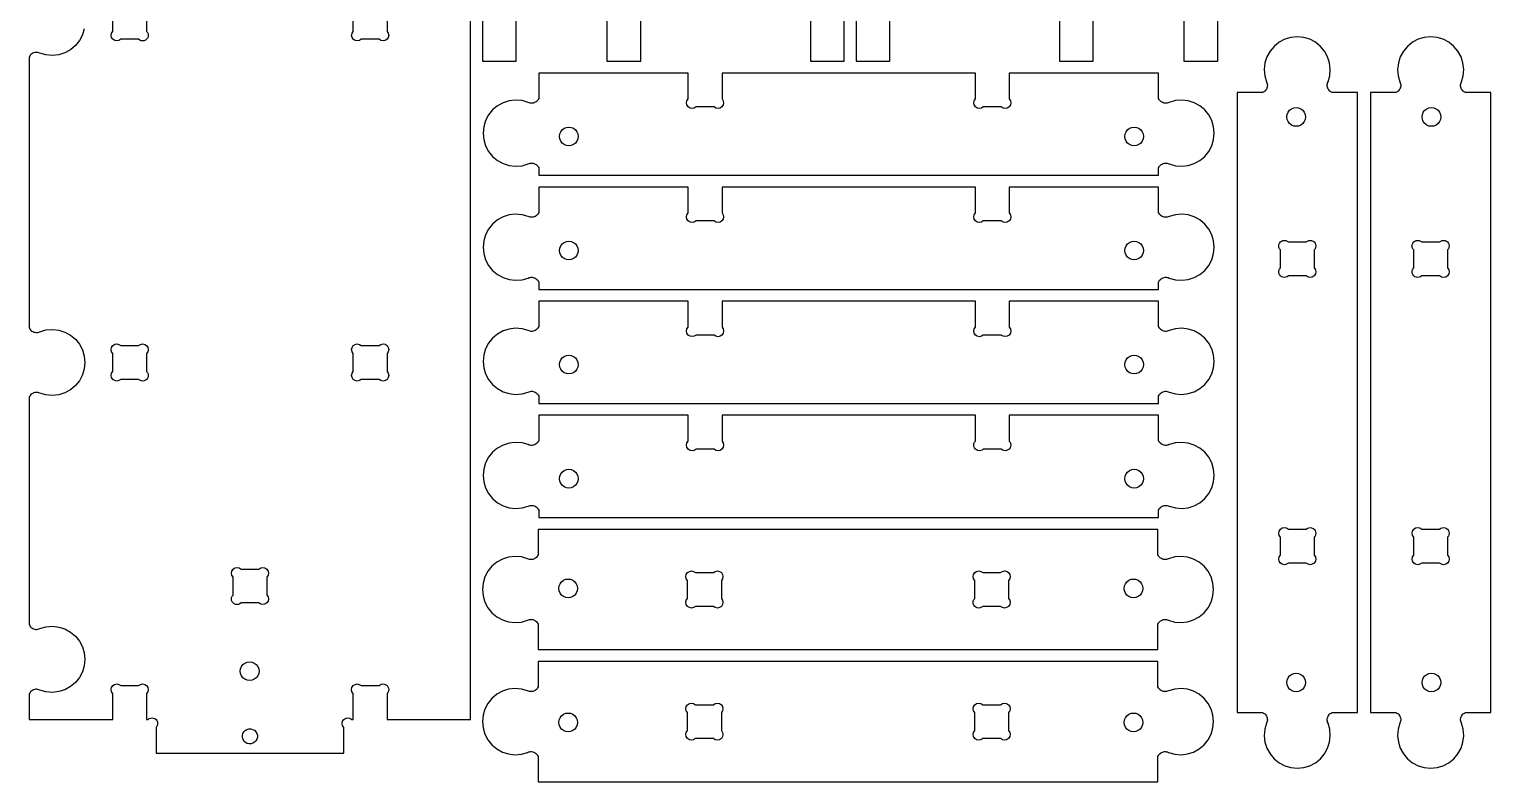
# Model space of a CAD drawing. Extents: x 5 to 2395, y 3 to 1197.
# Drawn here: x 1617 to 2395, y 3 to 403 of the extents above; entities that cross this region are included whole.
import ezdxf

# ---------------------------------------------------------------- set-up
doc = ezdxf.new("R2010")
doc.units = 0
doc.layers.add('RACK_CUTOUT_18MM_OSB', color=18, linetype='CONTINUOUS')
doc.layers.add('RACK_HOLDDOWN_18MM_OSB', color=18, linetype='CONTINUOUS')

msp = doc.modelspace()

# ---------------------------------------------------------------- linework, layer by layer
at = {"layer": 'RACK_CUTOUT_18MM_OSB'}
for points in [[(1858.53, 1173.11), (1858.53, 386.11), (1876.53, 386.11), (1876.53, 419.87, -1)], [(1924.83, 1173.11), (1924.83, 386.11), (1942.83, 386.11), (1942.83, 419.87, -1)], [(2057.43, 1173.11), (2057.43, 386.11), (2075.43, 386.11), (2075.43, 419.87, -1)], [(1646.53, 403.36), (1645.55, 400.09), (1643.96, 397.07), (1641.81, 394.42), (1639.19, 392.23), (1636.2, 390.59), (1632.94, 389.56), (1629.55, 389.17), (1626.15, 389.45), (1622.86, 390.38), (1622.34, 390.6), (1621.8, 390.74), (1621.24, 390.81), (1620.68, 390.81), (1620.13, 390.72), (1619.59, 390.56), (1619.08, 390.33), (1618.6, 390.03), (1618.17, 389.67), (1617.8, 389.25), (1617.48, 388.79), (1617.23, 388.28), (1617.23, 244.24), (1617.48, 243.74), (1617.8, 243.27), (1618.17, 242.85), (1618.6, 242.49), (1619.08, 242.19), (1619.59, 241.96), (1620.13, 241.8), (1620.68, 241.72), (1621.24, 241.71), (1621.8, 241.78), (1622.34, 241.92), (1622.86, 242.14), (1626.15, 243.07), (1629.55, 243.35), (1632.94, 242.96), (1636.2, 241.93), (1639.19, 240.29), (1641.81, 238.1), (1643.96, 235.45), (1645.55, 232.43), (1646.53, 229.16), (1646.86, 225.76), (1646.53, 222.36), (1645.55, 219.09), (1643.96, 216.07), (1641.81, 213.42), (1639.19, 211.23), (1636.2, 209.59), (1632.94, 208.56), (1629.55, 208.17), (1626.15, 208.45), (1622.86, 209.38), (1622.34, 209.6), (1621.8, 209.74), (1621.24, 209.81), (1620.68, 209.81), (1620.13, 209.72), (1619.59, 209.56), (1619.08, 209.33), (1618.6, 209.03), (1618.17, 208.67), (1617.8, 208.25), (1617.48, 207.79), (1617.23, 207.28), (1617.23, 86.24), (1617.48, 85.74), (1617.8, 85.27), (1618.17, 84.85), (1618.6, 84.49), (1619.08, 84.19), (1619.59, 83.96), (1620.13, 83.8), (1620.68, 83.72), (1621.24, 83.71), (1621.8, 83.78), (1622.34, 83.92), (1622.86, 84.14), (1626.15, 85.07), (1629.55, 85.35), (1632.94, 84.96), (1636.2, 83.93), (1639.19, 82.29), (1641.81, 80.1), (1643.96, 77.45), (1645.55, 74.43), (1646.53, 71.16), (1646.86, 67.76), (1646.53, 64.36), (1645.55, 61.09), (1643.96, 58.07), (1641.81, 55.42), (1639.19, 53.23), (1636.2, 51.59), (1632.94, 50.56), (1629.55, 50.17), (1626.15, 50.45), (1622.86, 51.38), (1622.34, 51.6), (1621.8, 51.74), (1621.24, 51.81), (1620.68, 51.81), (1620.13, 51.72), (1619.59, 51.56), (1619.08, 51.33), (1618.6, 51.03), (1618.17, 50.67), (1617.8, 50.25), (1617.48, 49.79), (1617.23, 49.28), (1617.23, 35.75), (1661.72, 35.75), (1661.72, 49.51, -1), (1665.96, 53.75), (1675.47, 53.75, -1), (1679.72, 49.51), (1679.72, 35.75), (1680.49, 35.75, -1), (1684.73, 31.51), (1684.73, 17.75), (1784.73, 17.75), (1784.73, 31.51, -1), (1788.97, 35.75), (1789.73, 35.75), (1789.73, 49.51, -1), (1793.97, 53.75), (1803.49, 53.75, -1), (1807.73, 49.51), (1807.73, 35.75), (1852.23, 35.75), (1852.23, 579.75)]]:
    msp.add_lwpolyline(points, format="xyb", dxfattribs=at)
for points in [[(2033.13, 419.87), (2033.13, 386.11), (2051.13, 386.11), (2051.13, 1173.11)], [(2165.73, 419.87), (2165.73, 386.11), (2183.73, 386.11), (2183.73, 1173.11)], [(2232.03, 419.87), (2232.03, 386.11), (2250.03, 386.11), (2250.03, 1173.11)]]:
    msp.add_lwpolyline(points, dxfattribs=at)
for points in [[(1679.73, 411.51), (1679.73, 401.99, -1), (1675.49, 397.75), (1665.98, 397.75, -1), (1661.73, 401.99), (1661.73, 411.51, -1), (1665.98, 415.75), (1675.49, 415.75, -1)], [(1807.75, 411.51), (1807.75, 401.99, -1), (1803.5, 397.75), (1793.99, 397.75, -1), (1789.75, 401.99), (1789.75, 411.51, -1), (1793.99, 415.75), (1803.5, 415.75, -1)], [(1888.51, 325.39), (2218.51, 325.39), (2218.51, 329.32), (2218.76, 329.82), (2219.07, 330.29), (2219.45, 330.7), (2219.88, 331.07), (2220.36, 331.37), (2220.87, 331.6), (2221.41, 331.76), (2221.96, 331.84), (2222.52, 331.85), (2223.08, 331.78), (2223.62, 331.63), (2224.14, 331.41), (2227.43, 330.49), (2230.83, 330.21), (2234.22, 330.59), (2237.47, 331.63), (2240.47, 333.27), (2243.09, 335.46), (2245.23, 338.11), (2246.83, 341.13), (2247.81, 344.4), (2248.14, 347.8), (2247.81, 351.19), (2246.83, 354.46), (2245.23, 357.48), (2243.09, 360.14), (2240.47, 362.33), (2237.47, 363.97), (2234.22, 365), (2230.83, 365.39), (2227.43, 365.11), (2224.14, 364.18), (2223.62, 363.96), (2223.08, 363.82), (2222.52, 363.75), (2221.96, 363.75), (2221.41, 363.84), (2220.87, 364), (2220.36, 364.23), (2219.88, 364.53), (2219.45, 364.89), (2219.07, 365.31), (2218.76, 365.77), (2218.51, 366.28), (2218.51, 379.81), (2138.95, 379.81), (2138.95, 366.05, -1), (2134.71, 361.81), (2125.2, 361.81, -1), (2120.95, 366.05), (2120.95, 379.81), (1986.07, 379.81), (1986.07, 366.05, -1), (1981.82, 361.81), (1972.31, 361.81, -1), (1968.07, 366.05), (1968.07, 379.81), (1888.51, 379.81), (1888.51, 366.28), (1888.26, 365.77), (1887.95, 365.31), (1887.57, 364.89), (1887.14, 364.53), (1886.67, 364.23), (1886.15, 364), (1885.61, 363.84), (1885.06, 363.75), (1884.5, 363.75), (1883.94, 363.82), (1883.4, 363.96), (1882.88, 364.18), (1879.59, 365.11), (1876.19, 365.39), (1872.8, 365), (1869.55, 363.97), (1866.55, 362.33), (1863.93, 360.14), (1861.79, 357.48), (1860.19, 354.46), (1859.21, 351.19), (1858.88, 347.8), (1859.21, 344.4), (1860.19, 341.13), (1861.79, 338.11), (1863.93, 335.46), (1866.55, 333.27), (1869.55, 331.63), (1872.8, 330.59), (1876.19, 330.21), (1879.59, 330.49), (1882.88, 331.41), (1883.4, 331.63), (1883.94, 331.78), (1884.5, 331.85), (1885.06, 331.84), (1885.61, 331.76), (1886.15, 331.6), (1886.67, 331.37), (1887.14, 331.07), (1887.57, 330.7), (1887.95, 330.29), (1888.26, 329.82), (1888.51, 329.32)], [(1888.51, 264.67), (2218.51, 264.67), (2218.51, 268.6), (2218.76, 269.1), (2219.07, 269.57), (2219.45, 269.99), (2219.88, 270.35), (2220.36, 270.65), (2220.87, 270.88), (2221.41, 271.04), (2221.96, 271.12), (2222.52, 271.13), (2223.08, 271.06), (2223.62, 270.91), (2224.14, 270.7), (2227.43, 269.77), (2230.83, 269.49), (2234.22, 269.87), (2237.47, 270.91), (2240.47, 272.55), (2243.09, 274.74), (2245.23, 277.39), (2246.83, 280.41), (2247.81, 283.68), (2248.14, 287.08), (2247.81, 290.48), (2246.83, 293.75), (2245.23, 296.76), (2243.09, 299.42), (2240.47, 301.61), (2237.47, 303.25), (2234.22, 304.28), (2230.83, 304.67), (2227.43, 304.39), (2224.14, 303.46), (2223.62, 303.24), (2223.08, 303.1), (2222.52, 303.03), (2221.96, 303.03), (2221.41, 303.12), (2220.87, 303.28), (2220.36, 303.51), (2219.88, 303.81), (2219.45, 304.17), (2219.07, 304.59), (2218.76, 305.05), (2218.51, 305.56), (2218.51, 319.09), (2138.95, 319.09), (2138.95, 305.33, -1), (2134.71, 301.09), (2125.2, 301.09, -1), (2120.95, 305.33), (2120.95, 319.09), (1986.07, 319.09), (1986.07, 305.33, -1), (1981.82, 301.09), (1972.31, 301.09, -1), (1968.07, 305.33), (1968.07, 319.09), (1888.51, 319.09), (1888.51, 305.56), (1888.26, 305.05), (1887.95, 304.59), (1887.57, 304.17), (1887.14, 303.81), (1886.67, 303.51), (1886.15, 303.28), (1885.61, 303.12), (1885.06, 303.03), (1884.5, 303.03), (1883.94, 303.1), (1883.4, 303.24), (1882.88, 303.46), (1879.59, 304.39), (1876.19, 304.67), (1872.8, 304.28), (1869.55, 303.25), (1866.55, 301.61), (1863.93, 299.42), (1861.79, 296.76), (1860.19, 293.75), (1859.21, 290.48), (1858.88, 287.08), (1859.21, 283.68), (1860.19, 280.41), (1861.79, 277.39), (1863.93, 274.74), (1866.55, 272.55), (1869.55, 270.91), (1872.8, 269.87), (1876.19, 269.49), (1879.59, 269.77), (1882.88, 270.7), (1883.4, 270.91), (1883.94, 271.06), (1884.5, 271.13), (1885.06, 271.12), (1885.61, 271.04), (1886.15, 270.88), (1886.67, 270.65), (1887.14, 270.35), (1887.57, 269.99), (1887.95, 269.57), (1888.26, 269.1), (1888.51, 268.6)], [(2301.35, 285.64), (2301.35, 276.12, -1), (2297.11, 271.88), (2287.59, 271.88, -1), (2283.35, 276.12), (2283.35, 285.64, -1), (2287.59, 289.88), (2297.11, 289.88, -1)], [(2358.59, 289.88), (2368.11, 289.88, -1), (2372.35, 285.64), (2372.35, 276.12, -1), (2368.11, 271.88), (2358.59, 271.88, -1), (2354.35, 276.12), (2354.35, 285.64, -1)], [(1888.51, 203.95), (2218.51, 203.95), (2218.51, 207.88), (2218.76, 208.38), (2219.07, 208.85), (2219.45, 209.27), (2219.88, 209.63), (2220.36, 209.93), (2220.87, 210.16), (2221.41, 210.32), (2221.96, 210.4), (2222.52, 210.41), (2223.08, 210.34), (2223.62, 210.2), (2224.14, 209.98), (2227.43, 209.05), (2230.83, 208.77), (2234.22, 209.16), (2237.47, 210.19), (2240.47, 211.83), (2243.09, 214.02), (2245.23, 216.67), (2246.83, 219.69), (2247.81, 222.96), (2248.14, 226.36), (2247.81, 229.76), (2246.83, 233.03), (2245.23, 236.05), (2243.09, 238.7), (2240.47, 240.89), (2237.47, 242.53), (2234.22, 243.56), (2230.83, 243.95), (2227.43, 243.67), (2224.14, 242.74), (2223.62, 242.52), (2223.08, 242.38), (2222.52, 242.31), (2221.96, 242.31), (2221.41, 242.4), (2220.87, 242.56), (2220.36, 242.79), (2219.88, 243.09), (2219.45, 243.45), (2219.07, 243.87), (2218.76, 244.33), (2218.51, 244.84), (2218.51, 258.37), (2138.95, 258.37), (2138.95, 244.61, -1), (2134.71, 240.37), (2125.2, 240.37, -1), (2120.95, 244.61), (2120.95, 258.37), (1986.07, 258.37), (1986.07, 244.61, -1), (1981.82, 240.37), (1972.31, 240.37, -1), (1968.07, 244.61), (1968.07, 258.37), (1888.51, 258.37), (1888.51, 244.84), (1888.26, 244.33), (1887.95, 243.87), (1887.57, 243.45), (1887.14, 243.09), (1886.67, 242.79), (1886.15, 242.56), (1885.61, 242.4), (1885.06, 242.31), (1884.5, 242.31), (1883.94, 242.38), (1883.4, 242.52), (1882.88, 242.74), (1879.59, 243.67), (1876.19, 243.95), (1872.8, 243.56), (1869.55, 242.53), (1866.55, 240.89), (1863.93, 238.7), (1861.79, 236.05), (1860.19, 233.03), (1859.21, 229.76), (1858.88, 226.36), (1859.21, 222.96), (1860.19, 219.69), (1861.79, 216.67), (1863.93, 214.02), (1866.55, 211.83), (1869.55, 210.19), (1872.8, 209.16), (1876.19, 208.77), (1879.59, 209.05), (1882.88, 209.98), (1883.4, 210.2), (1883.94, 210.34), (1884.5, 210.41), (1885.06, 210.4), (1885.61, 210.32), (1886.15, 210.16), (1886.67, 209.93), (1887.14, 209.63), (1887.57, 209.27), (1887.95, 208.85), (1888.26, 208.38), (1888.51, 207.88)], [(1679.73, 230.51), (1679.73, 220.99, -1), (1675.49, 216.75), (1665.98, 216.75, -1), (1661.73, 220.99), (1661.73, 230.51, -1), (1665.98, 234.75), (1675.49, 234.75, -1)], [(1807.75, 230.51), (1807.75, 220.99, -1), (1803.5, 216.75), (1793.99, 216.75, -1), (1789.75, 220.99), (1789.75, 230.51, -1), (1793.99, 234.75), (1803.5, 234.75, -1)], [(1888.51, 143.23), (2218.51, 143.23), (2218.51, 147.16), (2218.76, 147.67), (2219.07, 148.13), (2219.45, 148.55), (2219.88, 148.91), (2220.36, 149.21), (2220.87, 149.44), (2221.41, 149.6), (2221.96, 149.69), (2222.52, 149.69), (2223.08, 149.62), (2223.62, 149.48), (2224.14, 149.26), (2227.43, 148.33), (2230.83, 148.05), (2234.22, 148.44), (2237.47, 149.47), (2240.47, 151.11), (2243.09, 153.3), (2245.23, 155.95), (2246.83, 158.97), (2247.81, 162.24), (2248.14, 165.64), (2247.81, 169.04), (2246.83, 172.31), (2245.23, 175.33), (2243.09, 177.98), (2240.47, 180.17), (2237.47, 181.81), (2234.22, 182.84), (2230.83, 183.23), (2227.43, 182.95), (2224.14, 182.02), (2223.62, 181.8), (2223.08, 181.66), (2222.52, 181.59), (2221.96, 181.6), (2221.41, 181.68), (2220.87, 181.84), (2220.36, 182.07), (2219.88, 182.37), (2219.45, 182.73), (2219.07, 183.15), (2218.76, 183.62), (2218.51, 184.12), (2218.51, 197.65), (2138.95, 197.65), (2138.95, 183.89, -1), (2134.71, 179.65), (2125.2, 179.65, -1), (2120.95, 183.89), (2120.95, 197.65), (1986.07, 197.65), (1986.07, 183.89, -1), (1981.82, 179.65), (1972.31, 179.65, -1), (1968.07, 183.89), (1968.07, 197.65), (1888.51, 197.65), (1888.51, 184.12), (1888.26, 183.62), (1887.95, 183.15), (1887.57, 182.73), (1887.14, 182.37), (1886.67, 182.07), (1886.15, 181.84), (1885.61, 181.68), (1885.06, 181.6), (1884.5, 181.59), (1883.94, 181.66), (1883.4, 181.8), (1882.88, 182.02), (1879.59, 182.95), (1876.19, 183.23), (1872.8, 182.84), (1869.55, 181.81), (1866.55, 180.17), (1863.93, 177.98), (1861.79, 175.33), (1860.19, 172.31), (1859.21, 169.04), (1858.88, 165.64), (1859.21, 162.24), (1860.19, 158.97), (1861.79, 155.95), (1863.93, 153.3), (1866.55, 151.11), (1869.55, 149.47), (1872.8, 148.44), (1876.19, 148.05), (1879.59, 148.33), (1882.88, 149.26), (1883.4, 149.48), (1883.94, 149.62), (1884.5, 149.69), (1885.06, 149.69), (1885.61, 149.6), (1886.15, 149.44), (1886.67, 149.21), (1887.14, 148.91), (1887.57, 148.55), (1887.95, 148.13), (1888.26, 147.67), (1888.51, 147.16)], [(2283.35, 123.24), (2283.35, 132.75, -1), (2287.59, 137), (2297.11, 137, -1), (2301.35, 132.75), (2301.35, 123.24, -1), (2297.11, 119), (2287.59, 119, -1)], [(2354.35, 123.24), (2354.35, 132.75, -1), (2358.59, 137), (2368.11, 137, -1), (2372.35, 132.75), (2372.35, 123.24, -1), (2368.11, 119), (2358.59, 119, -1)], [(1743.75, 111.51), (1743.75, 101.99, -1), (1739.5, 97.75), (1729.99, 97.75, -1), (1725.75, 101.99), (1725.75, 111.51, -1), (1729.99, 115.75), (1739.5, 115.75, -1)], [(1981.48, 95.93), (1971.96, 95.93, -1), (1967.72, 100.17), (1967.72, 109.69, -1), (1971.96, 113.93), (1981.48, 113.93, -1), (1985.72, 109.69), (1985.72, 100.17, -1)], [(2120.61, 100.17), (2120.61, 109.69, -1), (2124.85, 113.93), (2134.36, 113.93, -1), (2138.61, 109.69), (2138.61, 100.17, -1), (2134.36, 95.93), (2124.85, 95.93, -1)], [(1967.72, 29.85), (1967.72, 39.37, -1), (1971.96, 43.61), (1981.48, 43.61, -1), (1985.72, 39.37), (1985.72, 29.85, -1), (1981.48, 25.61), (1971.96, 25.61, -1)], [(2134.36, 25.61), (2124.85, 25.61, -1), (2120.61, 29.85), (2120.61, 39.37, -1), (2124.85, 43.61), (2134.36, 43.61, -1), (2138.61, 39.37), (2138.61, 29.85, -1)]]:
    msp.add_lwpolyline(points, format="xyb", close=True, dxfattribs=at)
for points in [[(2288.96, 10.14), (2292.36, 9.81), (2295.76, 10.14), (2299.03, 11.12), (2302.05, 12.71), (2304.7, 14.86), (2306.89, 17.48), (2308.53, 20.47), (2309.56, 23.73), (2309.95, 27.12), (2309.67, 30.52), (2308.74, 33.81), (2308.52, 34.32), (2308.38, 34.87), (2308.31, 35.42), (2308.31, 35.99), (2308.4, 36.54), (2308.56, 37.08), (2308.79, 37.59), (2309.09, 38.07), (2309.45, 38.5), (2309.87, 38.87), (2310.33, 39.19), (2310.84, 39.44), (2324.37, 39.44), (2324.37, 369.44), (2310.84, 369.44), (2310.33, 369.69), (2309.87, 370), (2309.45, 370.38), (2309.09, 370.81), (2308.79, 371.28), (2308.56, 371.79), (2308.4, 372.33), (2308.31, 372.89), (2308.31, 373.45), (2308.38, 374.01), (2308.52, 374.55), (2308.74, 375.07), (2309.67, 378.35), (2309.95, 381.76), (2309.56, 385.15), (2308.53, 388.4), (2306.89, 391.4), (2304.7, 394.01), (2302.05, 396.16), (2299.03, 397.76), (2295.76, 398.74), (2292.36, 399.07), (2288.96, 398.74), (2285.69, 397.76), (2282.67, 396.16), (2280.02, 394.01), (2277.83, 391.4), (2276.19, 388.4), (2275.16, 385.15), (2274.77, 381.76), (2275.05, 378.35), (2275.98, 375.07), (2276.2, 374.55), (2276.34, 374.01), (2276.41, 373.45), (2276.4, 372.89), (2276.32, 372.33), (2276.16, 371.79), (2275.93, 371.28), (2275.63, 370.81), (2275.27, 370.38), (2274.85, 370), (2274.38, 369.69), (2273.88, 369.44), (2260.35, 369.44), (2260.35, 39.44), (2273.88, 39.44), (2274.38, 39.19), (2274.85, 38.87), (2275.27, 38.5), (2275.63, 38.07), (2275.93, 37.59), (2276.16, 37.08), (2276.32, 36.54), (2276.4, 35.99), (2276.41, 35.42), (2276.34, 34.87), (2276.2, 34.32), (2275.98, 33.81), (2275.05, 30.52), (2274.77, 27.12), (2275.16, 23.73), (2276.19, 20.47), (2277.83, 17.48), (2280.02, 14.86), (2282.67, 12.71), (2285.69, 11.12)], [(2359.96, 10.14), (2363.36, 9.81), (2366.76, 10.14), (2370.03, 11.12), (2373.05, 12.71), (2375.7, 14.86), (2377.89, 17.48), (2379.53, 20.47), (2380.56, 23.73), (2380.95, 27.12), (2380.67, 30.52), (2379.74, 33.81), (2379.52, 34.32), (2379.38, 34.87), (2379.31, 35.42), (2379.31, 35.99), (2379.4, 36.54), (2379.56, 37.08), (2379.79, 37.59), (2380.09, 38.07), (2380.45, 38.5), (2380.87, 38.87), (2381.33, 39.19), (2381.84, 39.44), (2395.37, 39.44), (2395.37, 369.44), (2381.84, 369.44), (2381.33, 369.69), (2380.87, 370), (2380.45, 370.38), (2380.09, 370.81), (2379.79, 371.28), (2379.56, 371.79), (2379.4, 372.33), (2379.31, 372.89), (2379.31, 373.45), (2379.38, 374.01), (2379.52, 374.55), (2379.74, 375.07), (2380.67, 378.35), (2380.95, 381.76), (2380.56, 385.15), (2379.53, 388.4), (2377.89, 391.4), (2375.7, 394.01), (2373.05, 396.16), (2370.03, 397.76), (2366.76, 398.74), (2363.36, 399.07), (2359.96, 398.74), (2356.69, 397.76), (2353.67, 396.16), (2351.02, 394.01), (2348.83, 391.4), (2347.19, 388.4), (2346.16, 385.15), (2345.77, 381.76), (2346.05, 378.35), (2346.98, 375.07), (2347.2, 374.55), (2347.34, 374.01), (2347.41, 373.45), (2347.4, 372.89), (2347.32, 372.33), (2347.16, 371.79), (2346.93, 371.28), (2346.63, 370.81), (2346.27, 370.38), (2345.85, 370), (2345.38, 369.69), (2344.88, 369.44), (2331.35, 369.44), (2331.35, 39.44), (2344.88, 39.44), (2345.38, 39.19), (2345.85, 38.87), (2346.27, 38.5), (2346.63, 38.07), (2346.93, 37.59), (2347.16, 37.08), (2347.32, 36.54), (2347.4, 35.99), (2347.41, 35.42), (2347.34, 34.87), (2347.2, 34.32), (2346.98, 33.81), (2346.05, 30.52), (2345.77, 27.12), (2346.16, 23.73), (2347.19, 20.47), (2348.83, 17.48), (2351.02, 14.86), (2353.67, 12.71), (2356.69, 11.12)], [(1888.16, 72.91), (2218.16, 72.91), (2218.16, 86.44), (2218.41, 86.95), (2218.73, 87.41), (2219.1, 87.83), (2219.53, 88.19), (2220.01, 88.49), (2220.52, 88.72), (2221.06, 88.88), (2221.61, 88.97), (2222.18, 88.97), (2222.73, 88.9), (2223.28, 88.76), (2223.79, 88.54), (2227.08, 87.61), (2230.48, 87.33), (2233.87, 87.72), (2237.13, 88.75), (2240.12, 90.39), (2242.74, 92.58), (2244.89, 95.24), (2246.48, 98.25), (2247.46, 101.52), (2247.79, 104.92), (2247.46, 108.32), (2246.48, 111.59), (2244.89, 114.61), (2242.74, 117.26), (2240.12, 119.45), (2237.13, 121.09), (2233.87, 122.13), (2230.48, 122.51), (2227.08, 122.23), (2223.79, 121.3), (2223.28, 121.09), (2222.73, 120.94), (2222.18, 120.87), (2221.61, 120.88), (2221.06, 120.96), (2220.52, 121.12), (2220.01, 121.35), (2219.53, 121.65), (2219.1, 122.01), (2218.73, 122.43), (2218.41, 122.9), (2218.16, 123.4), (2218.16, 136.93), (1888.16, 136.93), (1888.16, 123.4), (1887.91, 122.9), (1887.6, 122.43), (1887.22, 122.01), (1886.79, 121.65), (1886.32, 121.35), (1885.81, 121.12), (1885.27, 120.96), (1884.71, 120.88), (1884.15, 120.87), (1883.59, 120.94), (1883.05, 121.09), (1882.53, 121.3), (1879.25, 122.23), (1875.84, 122.51), (1872.45, 122.13), (1869.2, 121.09), (1866.2, 119.45), (1863.59, 117.26), (1861.44, 114.61), (1859.84, 111.59), (1858.86, 108.32), (1858.53, 104.92), (1858.86, 101.52), (1859.84, 98.25), (1861.44, 95.24), (1863.59, 92.58), (1866.2, 90.39), (1869.2, 88.75), (1872.45, 87.72), (1875.84, 87.33), (1879.25, 87.61), (1882.53, 88.54), (1883.05, 88.76), (1883.59, 88.9), (1884.15, 88.97), (1884.71, 88.97), (1885.27, 88.88), (1885.81, 88.72), (1886.32, 88.49), (1886.79, 88.19), (1887.22, 87.83), (1887.6, 87.41), (1887.91, 86.95), (1888.16, 86.44)], [(1888.16, 2.59), (2218.16, 2.59), (2218.16, 16.12), (2218.41, 16.63), (2218.73, 17.09), (2219.1, 17.51), (2219.53, 17.87), (2220.01, 18.17), (2220.52, 18.4), (2221.06, 18.56), (2221.61, 18.65), (2222.18, 18.65), (2222.73, 18.58), (2223.28, 18.44), (2223.79, 18.22), (2227.08, 17.29), (2230.48, 17.01), (2233.87, 17.4), (2237.13, 18.43), (2240.12, 20.07), (2242.74, 22.26), (2244.89, 24.92), (2246.48, 27.94), (2247.46, 31.21), (2247.79, 34.6), (2247.46, 38), (2246.48, 41.27), (2244.89, 44.29), (2242.74, 46.94), (2240.12, 49.13), (2237.13, 50.77), (2233.87, 51.81), (2230.48, 52.19), (2227.08, 51.91), (2223.79, 50.99), (2223.28, 50.77), (2222.73, 50.62), (2222.18, 50.55), (2221.61, 50.56), (2221.06, 50.64), (2220.52, 50.8), (2220.01, 51.03), (2219.53, 51.33), (2219.1, 51.7), (2218.73, 52.11), (2218.41, 52.58), (2218.16, 53.08), (2218.16, 66.61), (1888.16, 66.61), (1888.16, 53.08), (1887.91, 52.58), (1887.6, 52.11), (1887.22, 51.7), (1886.79, 51.33), (1886.32, 51.03), (1885.81, 50.8), (1885.27, 50.64), (1884.71, 50.56), (1884.15, 50.55), (1883.59, 50.62), (1883.05, 50.77), (1882.53, 50.99), (1879.25, 51.91), (1875.84, 52.19), (1872.45, 51.81), (1869.2, 50.77), (1866.2, 49.13), (1863.59, 46.94), (1861.44, 44.29), (1859.84, 41.27), (1858.86, 38), (1858.53, 34.6), (1858.86, 31.21), (1859.84, 27.94), (1861.44, 24.92), (1863.59, 22.26), (1866.2, 20.07), (1869.2, 18.43), (1872.45, 17.4), (1875.84, 17.01), (1879.25, 17.29), (1882.53, 18.22), (1883.05, 18.44), (1883.59, 18.58), (1884.15, 18.65), (1884.71, 18.65), (1885.27, 18.56), (1885.81, 18.4), (1886.32, 18.17), (1886.79, 17.87), (1887.22, 17.51), (1887.6, 17.09), (1887.91, 16.63), (1888.16, 16.12)], [(1733.28, 23.02), (1732.36, 23.53), (1731.61, 24.25), (1731.07, 25.14), (1730.78, 26.14), (1730.76, 27.19), (1731, 28.2), (1731.51, 29.12), (1732.23, 29.87), (1733.12, 30.41), (1734.12, 30.71), (1735.17, 30.73), (1736.18, 30.48), (1737.1, 29.98), (1737.85, 29.25), (1738.39, 28.36), (1738.68, 27.36), (1738.71, 26.31), (1738.46, 25.3), (1737.96, 24.38), (1737.23, 23.63), (1736.34, 23.09), (1735.34, 22.8), (1734.29, 22.78)]]:
    msp.add_lwpolyline(points, close=True, dxfattribs=at)
at = {"layer": 'RACK_HOLDDOWN_18MM_OSB'}
for points in [[(2293.07, 361.27), (2294.27, 360.77), (2295.31, 359.97), (2296.1, 358.94), (2296.6, 357.73), (2296.77, 356.44), (2296.6, 355.14), (2296.1, 353.94), (2295.31, 352.9), (2294.27, 352.11), (2293.07, 351.61), (2291.77, 351.44), (2290.48, 351.61), (2289.27, 352.11), (2288.24, 352.9), (2287.44, 353.94), (2286.94, 355.14), (2286.77, 356.44), (2286.94, 357.73), (2287.44, 358.94), (2288.24, 359.97), (2289.27, 360.77), (2290.48, 361.27), (2291.77, 361.44)], [(2365.07, 361.27), (2366.27, 360.77), (2367.31, 359.97), (2368.1, 358.94), (2368.6, 357.73), (2368.77, 356.44), (2368.6, 355.14), (2368.1, 353.94), (2367.31, 352.9), (2366.27, 352.11), (2365.07, 351.61), (2363.77, 351.44), (2362.48, 351.61), (2361.27, 352.11), (2360.24, 352.9), (2359.44, 353.94), (2358.94, 355.14), (2358.77, 356.44), (2358.94, 357.73), (2359.44, 358.94), (2360.24, 359.97), (2361.27, 360.77), (2362.48, 361.27), (2363.77, 361.44)], [(1909.34, 344.77), (1908.84, 343.56), (1908.05, 342.53), (1907.01, 341.73), (1905.8, 341.23), (1904.51, 341.06), (1903.22, 341.23), (1902.01, 341.73), (1900.98, 342.53), (1900.18, 343.56), (1899.68, 344.77), (1899.51, 346.06), (1899.68, 347.36), (1900.18, 348.56), (1900.98, 349.6), (1902.01, 350.39), (1903.22, 350.89), (1904.51, 351.06), (1905.8, 350.89), (1907.01, 350.39), (1908.05, 349.6), (1908.84, 348.56), (1909.34, 347.36), (1909.51, 346.06)], [(2210.34, 344.77), (2209.84, 343.56), (2209.05, 342.53), (2208.01, 341.73), (2206.8, 341.23), (2205.51, 341.06), (2204.22, 341.23), (2203.01, 341.73), (2201.98, 342.53), (2201.18, 343.56), (2200.68, 344.77), (2200.51, 346.06), (2200.68, 347.36), (2201.18, 348.56), (2201.98, 349.6), (2203.01, 350.39), (2204.22, 350.89), (2205.51, 351.06), (2206.8, 350.89), (2208.01, 350.39), (2209.05, 349.6), (2209.84, 348.56), (2210.34, 347.36), (2210.51, 346.06)], [(1909.34, 284.05), (1908.84, 282.85), (1908.05, 281.81), (1907.01, 281.02), (1905.8, 280.52), (1904.51, 280.35), (1903.22, 280.52), (1902.01, 281.02), (1900.98, 281.81), (1900.18, 282.85), (1899.68, 284.05), (1899.51, 285.35), (1899.68, 286.64), (1900.18, 287.85), (1900.98, 288.88), (1902.01, 289.68), (1903.22, 290.18), (1904.51, 290.35), (1905.8, 290.18), (1907.01, 289.68), (1908.05, 288.88), (1908.84, 287.85), (1909.34, 286.64), (1909.51, 285.35)], [(2210.34, 284.05), (2209.84, 282.85), (2209.05, 281.81), (2208.01, 281.02), (2206.8, 280.52), (2205.51, 280.35), (2204.22, 280.52), (2203.01, 281.02), (2201.98, 281.81), (2201.18, 282.85), (2200.68, 284.05), (2200.51, 285.35), (2200.68, 286.64), (2201.18, 287.85), (2201.98, 288.88), (2203.01, 289.68), (2204.22, 290.18), (2205.51, 290.35), (2206.8, 290.18), (2208.01, 289.68), (2209.05, 288.88), (2209.84, 287.85), (2210.34, 286.64), (2210.51, 285.35)], [(1909.34, 223.33), (1908.84, 222.13), (1908.05, 221.09), (1907.01, 220.3), (1905.8, 219.8), (1904.51, 219.63), (1903.22, 219.8), (1902.01, 220.3), (1900.98, 221.09), (1900.18, 222.13), (1899.68, 223.33), (1899.51, 224.63), (1899.68, 225.92), (1900.18, 227.13), (1900.98, 228.16), (1902.01, 228.96), (1903.22, 229.46), (1904.51, 229.63), (1905.8, 229.46), (1907.01, 228.96), (1908.05, 228.16), (1908.84, 227.13), (1909.34, 225.92), (1909.51, 224.63)], [(2210.34, 223.33), (2209.84, 222.13), (2209.05, 221.09), (2208.01, 220.3), (2206.8, 219.8), (2205.51, 219.63), (2204.22, 219.8), (2203.01, 220.3), (2201.98, 221.09), (2201.18, 222.13), (2200.68, 223.33), (2200.51, 224.63), (2200.68, 225.92), (2201.18, 227.13), (2201.98, 228.16), (2203.01, 228.96), (2204.22, 229.46), (2205.51, 229.63), (2206.8, 229.46), (2208.01, 228.96), (2209.05, 228.16), (2209.84, 227.13), (2210.34, 225.92), (2210.51, 224.63)], [(1909.34, 162.61), (1908.84, 161.41), (1908.05, 160.37), (1907.01, 159.58), (1905.8, 159.08), (1904.51, 158.91), (1903.22, 159.08), (1902.01, 159.58), (1900.98, 160.37), (1900.18, 161.41), (1899.68, 162.61), (1899.51, 163.91), (1899.68, 165.2), (1900.18, 166.41), (1900.98, 167.44), (1902.01, 168.24), (1903.22, 168.74), (1904.51, 168.91), (1905.8, 168.74), (1907.01, 168.24), (1908.05, 167.44), (1908.84, 166.41), (1909.34, 165.2), (1909.51, 163.91)], [(2210.34, 162.61), (2209.84, 161.41), (2209.05, 160.37), (2208.01, 159.58), (2206.8, 159.08), (2205.51, 158.91), (2204.22, 159.08), (2203.01, 159.58), (2201.98, 160.37), (2201.18, 161.41), (2200.68, 162.61), (2200.51, 163.91), (2200.68, 165.2), (2201.18, 166.41), (2201.98, 167.44), (2203.01, 168.24), (2204.22, 168.74), (2205.51, 168.91), (2206.8, 168.74), (2208.01, 168.24), (2209.05, 167.44), (2209.84, 166.41), (2210.34, 165.2), (2210.51, 163.91)], [(1908.99, 104.21), (1908.49, 103.01), (1907.7, 101.97), (1906.66, 101.18), (1905.46, 100.68), (1904.16, 100.51), (1902.87, 100.68), (1901.66, 101.18), (1900.63, 101.97), (1899.83, 103.01), (1899.33, 104.21), (1899.16, 105.51), (1899.33, 106.8), (1899.83, 108.01), (1900.63, 109.04), (1901.66, 109.84), (1902.87, 110.34), (1904.16, 110.51), (1905.46, 110.34), (1906.66, 109.84), (1907.7, 109.04), (1908.49, 108.01), (1908.99, 106.8), (1909.16, 105.51)], [(2209.99, 104.21), (2209.49, 103.01), (2208.7, 101.97), (2207.66, 101.18), (2206.46, 100.68), (2205.16, 100.51), (2203.87, 100.68), (2202.66, 101.18), (2201.63, 101.97), (2200.83, 103.01), (2200.33, 104.21), (2200.16, 105.51), (2200.33, 106.8), (2200.83, 108.01), (2201.63, 109.04), (2202.66, 109.84), (2203.87, 110.34), (2205.16, 110.51), (2206.46, 110.34), (2207.66, 109.84), (2208.7, 109.04), (2209.49, 108.01), (2209.99, 106.8), (2210.16, 105.51)], [(1733.27, 56.64), (1732.07, 57.14), (1731.03, 57.94), (1730.24, 58.97), (1729.74, 60.18), (1729.57, 61.47), (1729.74, 62.77), (1730.24, 63.97), (1731.03, 65.01), (1732.07, 65.8), (1733.27, 66.3), (1734.57, 66.47), (1735.86, 66.3), (1737.07, 65.8), (1738.1, 65.01), (1738.9, 63.97), (1739.4, 62.77), (1739.57, 61.47), (1739.4, 60.18), (1738.9, 58.97), (1738.1, 57.94), (1737.07, 57.14), (1735.86, 56.64), (1734.57, 56.47)], [(2293.07, 60.27), (2294.27, 59.77), (2295.31, 58.97), (2296.1, 57.94), (2296.6, 56.73), (2296.77, 55.44), (2296.6, 54.14), (2296.1, 52.94), (2295.31, 51.9), (2294.27, 51.11), (2293.07, 50.61), (2291.77, 50.44), (2290.48, 50.61), (2289.27, 51.11), (2288.24, 51.9), (2287.44, 52.94), (2286.94, 54.14), (2286.77, 55.44), (2286.94, 56.73), (2287.44, 57.94), (2288.24, 58.97), (2289.27, 59.77), (2290.48, 60.27), (2291.77, 60.44)], [(2365.07, 60.27), (2366.27, 59.77), (2367.31, 58.97), (2368.1, 57.94), (2368.6, 56.73), (2368.77, 55.44), (2368.6, 54.14), (2368.1, 52.94), (2367.31, 51.9), (2366.27, 51.11), (2365.07, 50.61), (2363.77, 50.44), (2362.48, 50.61), (2361.27, 51.11), (2360.24, 51.9), (2359.44, 52.94), (2358.94, 54.14), (2358.77, 55.44), (2358.94, 56.73), (2359.44, 57.94), (2360.24, 58.97), (2361.27, 59.77), (2362.48, 60.27), (2363.77, 60.44)], [(1908.99, 32.89), (1908.49, 31.69), (1907.7, 30.65), (1906.66, 29.86), (1905.46, 29.36), (1904.16, 29.19), (1902.87, 29.36), (1901.66, 29.86), (1900.63, 30.65), (1899.83, 31.69), (1899.33, 32.89), (1899.16, 34.19), (1899.33, 35.48), (1899.83, 36.69), (1900.63, 37.72), (1901.66, 38.52), (1902.87, 39.02), (1904.16, 39.19), (1905.46, 39.02), (1906.66, 38.52), (1907.7, 37.72), (1908.49, 36.69), (1908.99, 35.48), (1909.16, 34.19)], [(2209.99, 32.89), (2209.49, 31.69), (2208.7, 30.65), (2207.66, 29.86), (2206.46, 29.36), (2205.16, 29.19), (2203.87, 29.36), (2202.66, 29.86), (2201.63, 30.65), (2200.83, 31.69), (2200.33, 32.89), (2200.16, 34.19), (2200.33, 35.48), (2200.83, 36.69), (2201.63, 37.72), (2202.66, 38.52), (2203.87, 39.02), (2205.16, 39.19), (2206.46, 39.02), (2207.66, 38.52), (2208.7, 37.72), (2209.49, 36.69), (2209.99, 35.48), (2210.16, 34.19)]]:
    msp.add_lwpolyline(points, close=True, dxfattribs=at)

doc.saveas('drawing.dxf')
